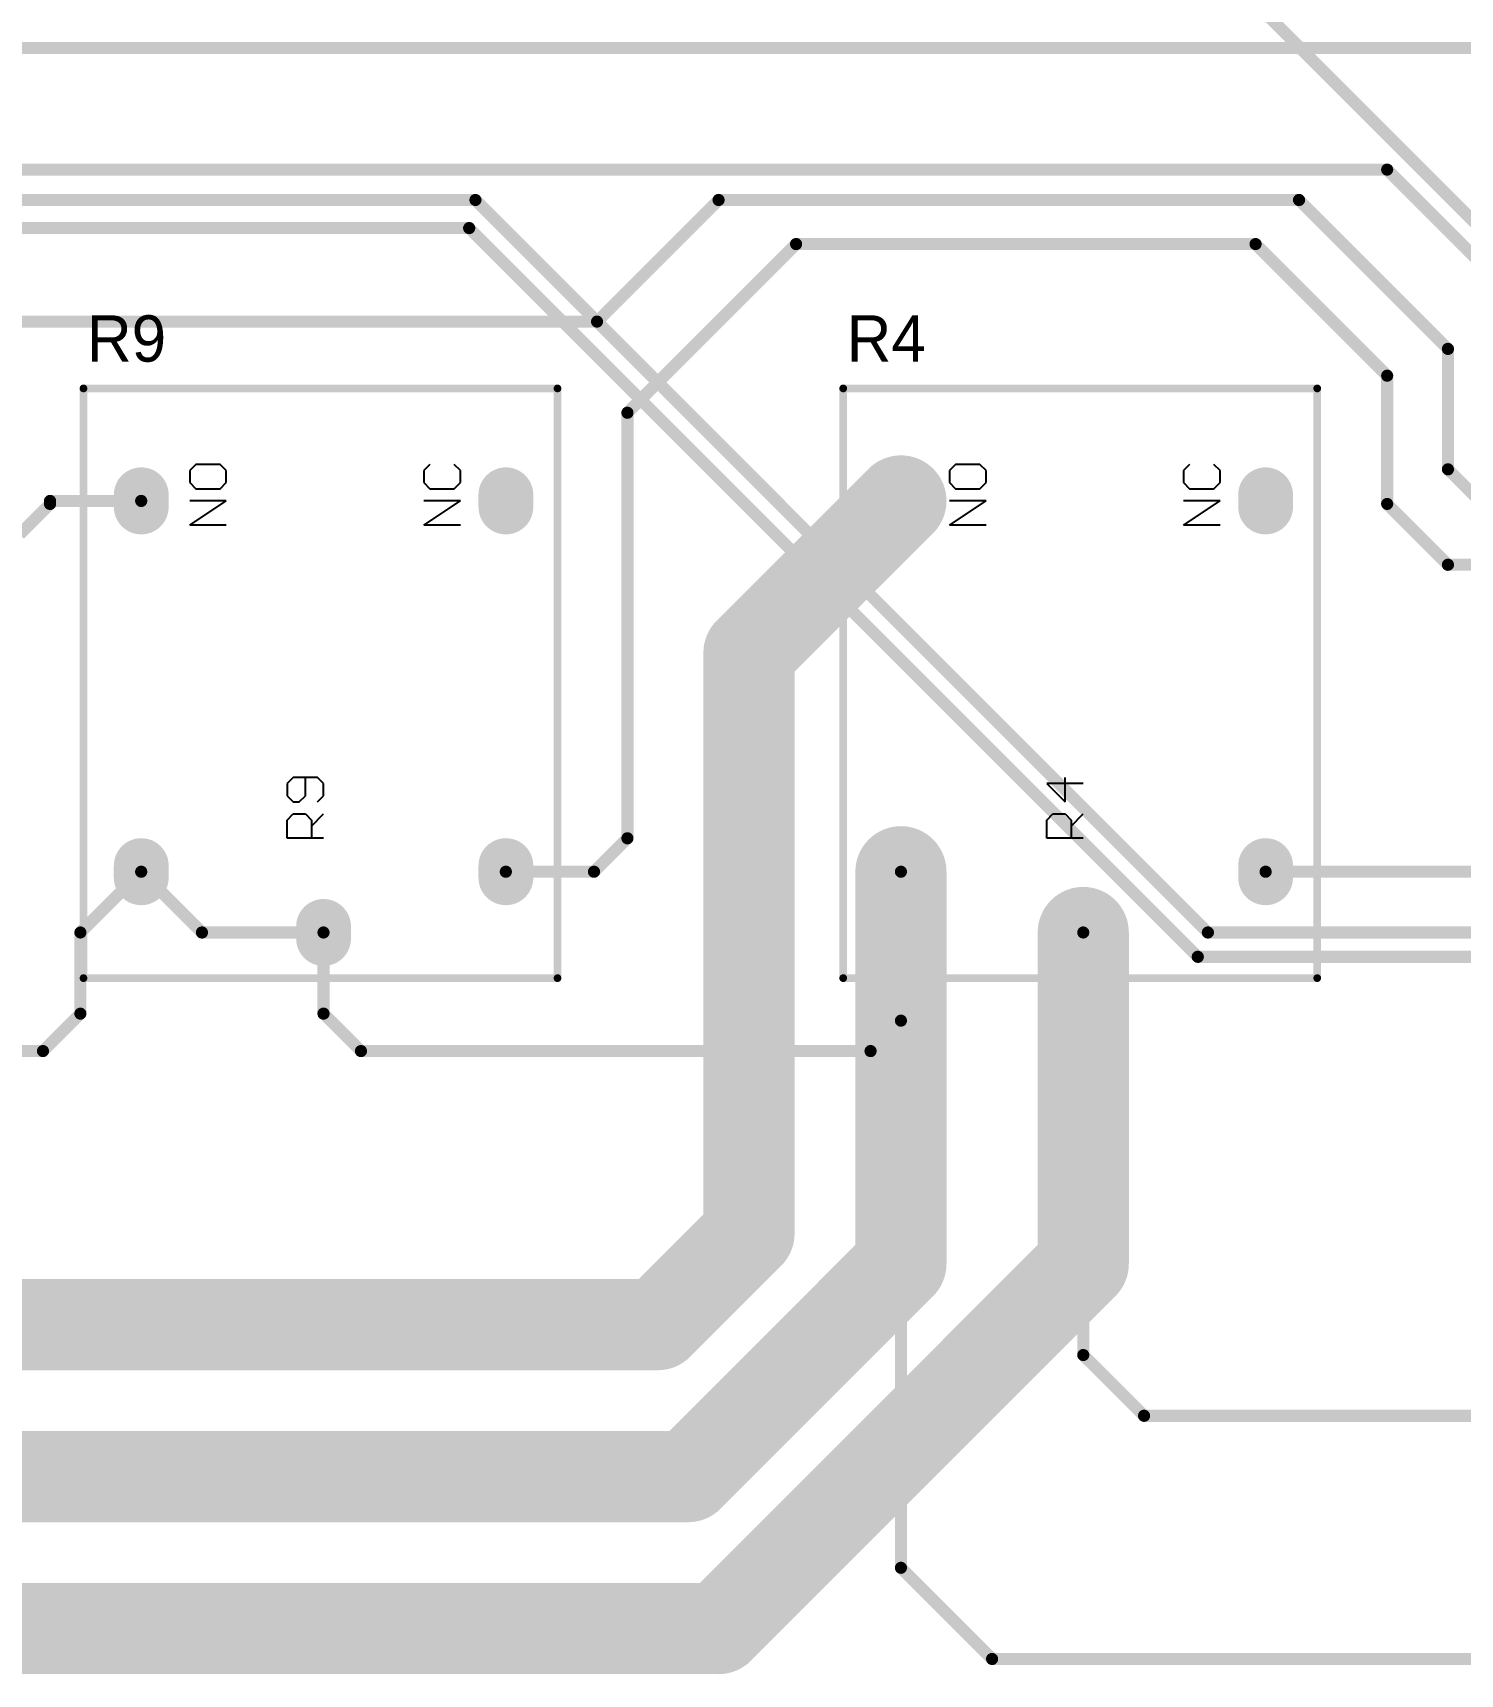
# Model space of a CAD drawing. Header units: millimetres. Extents: x 1.1 to 12.7, y 1.1 to 8.9.
# Drawn here: x 5.545 to 7.394, y 1.093 to 3.219 of the extents above; entities that cross this region are included whole.
import ezdxf

# ---------------------------------------------------------------- set-up
doc = ezdxf.new("R2010")
doc.units = ezdxf.units.MM
doc.header["$MEASUREMENT"] = 0
for name, color, linetype in [('BottomLayer', 5, 'Continuous'), ('BottomSolder', 6, 'Continuous'), ('Mechanical29', 56, 'Continuous'), ('MultiLayer', 9, 'Continuous'), ('PadHoleLayer', 156, 'Continuous'), ('TopLayer', 1, 'Continuous'), ('TopOverlay', 2, 'Continuous'), ('TopSolder', 216, 'Continuous')]:
    doc.layers.add(name, color=color, linetype=linetype)

# ---------------------------------------------------------------- blocks, each defined once
blk = doc.blocks.new('RELAYARP03F_20')
at = {"layer": 'BottomLayer', "const_width": 0.063}
for points in [[(-0.2323, 0.2362), (-0.248, 0.2362)], [(0.248, 0.2362), (0.2323, 0.2362)], [(-0.311, 0), (-0.3268, 0)], [(-0.2323, -0.2362), (-0.248, -0.2362)], [(0.248, -0.2362), (0.2323, -0.2362)]]:
    blk.add_lwpolyline(points, dxfattribs=at)
at = {"layer": 'BottomLayer', "const_width": 0.0315}
for points in [[(-0.2638, 0.2362, 1), (-0.2323, 0.2362, 1)], [(-0.248, 0.2362, 1), (-0.2165, 0.2362, 1)], [(0.2165, 0.2362, 1), (0.248, 0.2362, 1)], [(0.2323, 0.2362, 1), (0.2638, 0.2362, 1)], [(-0.3425, 0, 1), (-0.311, 0, 1)], [(-0.3268, 0, 1), (-0.2953, 0, 1)], [(-0.2638, -0.2362, 1), (-0.2323, -0.2362, 1)], [(-0.248, -0.2362, 1), (-0.2165, -0.2362, 1)], [(0.2165, -0.2362, 1), (0.248, -0.2362, 1)], [(0.2323, -0.2362, 1), (0.2638, -0.2362, 1)]]:
    blk.add_lwpolyline(points, format="xyb", close=True, dxfattribs=at)
at = {"layer": 'BottomSolder', "const_width": 0.071}
for points in [[(-0.2323, 0.2362), (-0.248, 0.2362)], [(0.248, 0.2362), (0.2323, 0.2362)], [(-0.311, 0), (-0.3268, 0)], [(-0.2323, -0.2362), (-0.248, -0.2362)], [(0.248, -0.2362), (0.2323, -0.2362)]]:
    blk.add_lwpolyline(points, dxfattribs=at)
at = {"layer": 'BottomSolder', "const_width": 0.0355}
for points in [[(-0.2658, 0.2362, 1), (-0.2303, 0.2362, 1)], [(-0.25, 0.2362, 1), (-0.2145, 0.2362, 1)], [(0.2145, 0.2362, 1), (0.25, 0.2362, 1)], [(0.2303, 0.2362, 1), (0.2658, 0.2362, 1)], [(-0.3445, 0, 1), (-0.309, 0, 1)], [(-0.3288, 0, 1), (-0.2933, 0, 1)], [(-0.2658, -0.2362, 1), (-0.2303, -0.2362, 1)], [(-0.25, -0.2362, 1), (-0.2145, -0.2362, 1)], [(0.2145, -0.2362, 1), (0.25, -0.2362, 1)], [(0.2303, -0.2362, 1), (0.2658, -0.2362, 1)]]:
    blk.add_lwpolyline(points, format="xyb", close=True, dxfattribs=at)
at = {"layer": 'Mechanical29'}
for p, q in [((0.2087, 0.126), (0.2087, 0.1732)), ((0.2087, 0.1732), (0.2401, 0.126)), ((0.2401, 0.126), (0.2401, 0.1732)), ((0.2638, 0.1732), (0.2559, 0.1653)), ((0.2795, 0.1732), (0.2638, 0.1732)), ((0.2874, 0.1653), (0.2795, 0.1732)), ((0.2559, 0.1653), (0.2559, 0.1339)), ((0.2874, 0.1339), (0.2874, 0.1653)), ((0.2559, 0.1339), (0.2638, 0.126)), ((0.2795, 0.126), (0.2874, 0.1339)), ((0.2638, 0.126), (0.2795, 0.126)), ((-0.1969, 0), (-0.1969, 0.0472)), ((-0.1969, 0.0472), (-0.1732, 0.0472)), ((-0.1732, 0.0472), (-0.1654, 0.0394)), ((-0.1418, 0.0472), (-0.1496, 0.0394)), ((-0.126, 0.0472), (-0.1418, 0.0472)), ((-0.1181, 0.0394), (-0.126, 0.0472)), ((-0.1654, 0.0236), (-0.1732, 0.0157)), ((-0.1654, 0.0394), (-0.1654, 0.0236)), ((-0.1496, 0.0394), (-0.1496, 0.0315)), ((-0.1496, 0.0315), (-0.1418, 0.0236)), ((-0.1418, 0.0236), (-0.1181, 0.0236)), ((-0.1181, 0.0079), (-0.1181, 0.0394)), ((-0.1732, 0.0157), (-0.1969, 0.0157)), ((-0.1811, 0.0157), (-0.1654, 0)), ((-0.1496, 0.0079), (-0.1418, 0)), ((-0.1418, 0), (-0.126, 0)), ((-0.126, 0), (-0.1181, 0.0079)), ((0.2087, -0.1772), (0.2087, -0.1299)), ((0.2087, -0.1299), (0.2401, -0.1772)), ((0.2401, -0.1772), (0.2401, -0.1299)), ((0.2638, -0.1299), (0.2559, -0.1378)), ((0.2559, -0.1378), (0.2559, -0.1693)), ((0.2795, -0.1299), (0.2638, -0.1299)), ((0.2874, -0.1378), (0.2795, -0.1299)), ((0.2559, -0.1693), (0.2638, -0.1772)), ((0.2795, -0.1772), (0.2874, -0.1693)), ((0.2638, -0.1772), (0.2795, -0.1772))]:
    blk.add_line(p, q, dxfattribs=at)
at = {"layer": 'Mechanical29', "const_width": 0.01}
for points in [[(-0.378, 0.311), (0.3858, 0.311)], [(-0.378, 0.311), (-0.378, -0.3031)], [(0.3858, 0.311), (0.3858, -0.3031)], [(-0.378, -0.3031), (0.3858, -0.3031)]]:
    blk.add_lwpolyline(points, dxfattribs=at)
at = {"layer": 'Mechanical29', "const_width": 0.005}
for points in [[(-0.3805, 0.311, 1), (-0.3755, 0.311, 1)], [(-0.3805, 0.311, 1), (-0.3755, 0.311, 1)], [(0.3833, 0.311, 1), (0.3883, 0.311, 1)], [(0.3833, 0.311, 1), (0.3883, 0.311, 1)], [(-0.3805, -0.3031, 1), (-0.3755, -0.3031, 1)], [(-0.3805, -0.3031, 1), (-0.3755, -0.3031, 1)], [(0.3833, -0.3031, 1), (0.3883, -0.3031, 1)], [(0.3833, -0.3031, 1), (0.3883, -0.3031, 1)]]:
    blk.add_lwpolyline(points, format="xyb", close=True, dxfattribs=at)
at = {"layer": 'MultiLayer', "const_width": 0.063}
for points in [[(-0.2323, 0.2362), (-0.248, 0.2362)], [(0.248, 0.2362), (0.2323, 0.2362)], [(-0.311, 0), (-0.3268, 0)], [(-0.2323, -0.2362), (-0.248, -0.2362)], [(0.248, -0.2362), (0.2323, -0.2362)]]:
    blk.add_lwpolyline(points, dxfattribs=at)
at = {"layer": 'MultiLayer', "const_width": 0.0315}
for points in [[(-0.2638, 0.2362, 1), (-0.2323, 0.2362, 1)], [(-0.248, 0.2362, 1), (-0.2165, 0.2362, 1)], [(0.2165, 0.2362, 1), (0.248, 0.2362, 1)], [(0.2323, 0.2362, 1), (0.2638, 0.2362, 1)], [(-0.3425, 0, 1), (-0.311, 0, 1)], [(-0.3268, 0, 1), (-0.2953, 0, 1)], [(-0.2638, -0.2362, 1), (-0.2323, -0.2362, 1)], [(-0.248, -0.2362, 1), (-0.2165, -0.2362, 1)], [(0.2165, -0.2362, 1), (0.248, -0.2362, 1)], [(0.2323, -0.2362, 1), (0.2638, -0.2362, 1)]]:
    blk.add_lwpolyline(points, format="xyb", close=True, dxfattribs=at)
at = {"layer": 'PadHoleLayer', "const_width": 0.0295}
for points in [[(-0.2549, 0.2362, 1), (-0.2254, 0.2362, 1)], [(0.2254, 0.2362, 1), (0.2549, 0.2362, 1)], [(-0.3337, 0, 1), (-0.3041, 0, 1)], [(-0.2549, -0.2362, 1), (-0.2254, -0.2362, 1)], [(0.2254, -0.2362, 1), (0.2549, -0.2362, 1)]]:
    blk.add_lwpolyline(points, format="xyb", close=True, dxfattribs=at)
at = {"layer": 'TopLayer', "const_width": 0.063}
for points in [[(-0.2323, 0.2362), (-0.248, 0.2362)], [(0.248, 0.2362), (0.2323, 0.2362)], [(-0.311, 0), (-0.3268, 0)], [(-0.2323, -0.2362), (-0.248, -0.2362)], [(0.248, -0.2362), (0.2323, -0.2362)]]:
    blk.add_lwpolyline(points, dxfattribs=at)
at = {"layer": 'TopLayer', "const_width": 0.0315}
for points in [[(-0.2638, 0.2362, 1), (-0.2323, 0.2362, 1)], [(-0.248, 0.2362, 1), (-0.2165, 0.2362, 1)], [(0.2165, 0.2362, 1), (0.248, 0.2362, 1)], [(0.2323, 0.2362, 1), (0.2638, 0.2362, 1)], [(-0.3425, 0, 1), (-0.311, 0, 1)], [(-0.3268, 0, 1), (-0.2953, 0, 1)], [(-0.2638, -0.2362, 1), (-0.2323, -0.2362, 1)], [(-0.248, -0.2362, 1), (-0.2165, -0.2362, 1)], [(0.2165, -0.2362, 1), (0.248, -0.2362, 1)], [(0.2323, -0.2362, 1), (0.2638, -0.2362, 1)]]:
    blk.add_lwpolyline(points, format="xyb", close=True, dxfattribs=at)
at = {"layer": 'TopOverlay'}
for p, q in [((0.2087, 0.126), (0.2087, 0.1732)), ((0.2087, 0.1732), (0.2401, 0.126)), ((0.2401, 0.126), (0.2401, 0.1732)), ((0.2638, 0.1732), (0.2559, 0.1653)), ((0.2795, 0.1732), (0.2638, 0.1732)), ((0.2874, 0.1653), (0.2795, 0.1732)), ((0.2559, 0.1653), (0.2559, 0.1339)), ((0.2874, 0.1339), (0.2874, 0.1653)), ((0.2559, 0.1339), (0.2638, 0.126)), ((0.2795, 0.126), (0.2874, 0.1339)), ((0.2638, 0.126), (0.2795, 0.126)), ((0.2087, -0.1772), (0.2087, -0.1299)), ((0.2087, -0.1299), (0.2401, -0.1772)), ((0.2401, -0.1772), (0.2401, -0.1299)), ((0.2638, -0.1299), (0.2559, -0.1378)), ((0.2559, -0.1378), (0.2559, -0.1693)), ((0.2795, -0.1299), (0.2638, -0.1299)), ((0.2874, -0.1378), (0.2795, -0.1299)), ((0.2559, -0.1693), (0.2638, -0.1772)), ((0.2795, -0.1772), (0.2874, -0.1693)), ((0.2638, -0.1772), (0.2795, -0.1772))]:
    blk.add_line(p, q, dxfattribs=at)
at = {"layer": 'TopOverlay', "const_width": 0.01}
for points in [[(-0.378, 0.311), (-0.378, -0.3031)], [(-0.378, 0.311), (0.3858, 0.311)], [(0.3858, 0.311), (0.3858, -0.3031)], [(-0.378, -0.3031), (0.3858, -0.3031)]]:
    blk.add_lwpolyline(points, dxfattribs=at)
at = {"layer": 'TopOverlay', "const_width": 0.005}
for points in [[(-0.3805, 0.311, 1), (-0.3755, 0.311, 1)], [(-0.3805, 0.311, 1), (-0.3755, 0.311, 1)], [(0.3833, 0.311, 1), (0.3883, 0.311, 1)], [(0.3833, 0.311, 1), (0.3883, 0.311, 1)], [(-0.3805, -0.3031, 1), (-0.3755, -0.3031, 1)], [(-0.3805, -0.3031, 1), (-0.3755, -0.3031, 1)], [(0.3833, -0.3031, 1), (0.3883, -0.3031, 1)], [(0.3833, -0.3031, 1), (0.3883, -0.3031, 1)]]:
    blk.add_lwpolyline(points, format="xyb", close=True, dxfattribs=at)
at = {"layer": 'TopSolder', "const_width": 0.071}
for points in [[(-0.2323, 0.2362), (-0.248, 0.2362)], [(0.248, 0.2362), (0.2323, 0.2362)], [(-0.311, 0), (-0.3268, 0)], [(-0.2323, -0.2362), (-0.248, -0.2362)], [(0.248, -0.2362), (0.2323, -0.2362)]]:
    blk.add_lwpolyline(points, dxfattribs=at)
at = {"layer": 'TopSolder', "const_width": 0.0355}
for points in [[(-0.2658, 0.2362, 1), (-0.2303, 0.2362, 1)], [(-0.25, 0.2362, 1), (-0.2145, 0.2362, 1)], [(0.2145, 0.2362, 1), (0.25, 0.2362, 1)], [(0.2303, 0.2362, 1), (0.2658, 0.2362, 1)], [(-0.3445, 0, 1), (-0.309, 0, 1)], [(-0.3288, 0, 1), (-0.2933, 0, 1)], [(-0.2658, -0.2362, 1), (-0.2303, -0.2362, 1)], [(-0.25, -0.2362, 1), (-0.2145, -0.2362, 1)], [(0.2145, -0.2362, 1), (0.25, -0.2362, 1)], [(0.2303, -0.2362, 1), (0.2658, -0.2362, 1)]]:
    blk.add_lwpolyline(points, format="xyb", close=True, dxfattribs=at)
blk = doc.blocks.new('RELAYARP03F_25')
at = {"layer": 'BottomLayer', "const_width": 0.063}
for points in [[(-0.2323, 0.2362), (-0.248, 0.2362)], [(0.248, 0.2362), (0.2323, 0.2362)], [(-0.311, 0), (-0.3268, 0)], [(-0.2323, -0.2362), (-0.248, -0.2362)], [(0.248, -0.2362), (0.2323, -0.2362)]]:
    blk.add_lwpolyline(points, dxfattribs=at)
at = {"layer": 'BottomLayer', "const_width": 0.0315}
for points in [[(-0.2638, 0.2362, 1), (-0.2323, 0.2362, 1)], [(-0.248, 0.2362, 1), (-0.2165, 0.2362, 1)], [(0.2165, 0.2362, 1), (0.248, 0.2362, 1)], [(0.2323, 0.2362, 1), (0.2638, 0.2362, 1)], [(-0.3425, 0, 1), (-0.311, 0, 1)], [(-0.3268, 0, 1), (-0.2953, 0, 1)], [(-0.2638, -0.2362, 1), (-0.2323, -0.2362, 1)], [(-0.248, -0.2362, 1), (-0.2165, -0.2362, 1)], [(0.2165, -0.2362, 1), (0.248, -0.2362, 1)], [(0.2323, -0.2362, 1), (0.2638, -0.2362, 1)]]:
    blk.add_lwpolyline(points, format="xyb", close=True, dxfattribs=at)
at = {"layer": 'BottomSolder', "const_width": 0.071}
for points in [[(-0.2323, 0.2362), (-0.248, 0.2362)], [(0.248, 0.2362), (0.2323, 0.2362)], [(-0.311, 0), (-0.3268, 0)], [(-0.2323, -0.2362), (-0.248, -0.2362)], [(0.248, -0.2362), (0.2323, -0.2362)]]:
    blk.add_lwpolyline(points, dxfattribs=at)
at = {"layer": 'BottomSolder', "const_width": 0.0355}
for points in [[(-0.2658, 0.2362, 1), (-0.2303, 0.2362, 1)], [(-0.25, 0.2362, 1), (-0.2145, 0.2362, 1)], [(0.2145, 0.2362, 1), (0.25, 0.2362, 1)], [(0.2303, 0.2362, 1), (0.2658, 0.2362, 1)], [(-0.3445, 0, 1), (-0.309, 0, 1)], [(-0.3288, 0, 1), (-0.2933, 0, 1)], [(-0.2658, -0.2362, 1), (-0.2303, -0.2362, 1)], [(-0.25, -0.2362, 1), (-0.2145, -0.2362, 1)], [(0.2145, -0.2362, 1), (0.25, -0.2362, 1)], [(0.2303, -0.2362, 1), (0.2658, -0.2362, 1)]]:
    blk.add_lwpolyline(points, format="xyb", close=True, dxfattribs=at)
at = {"layer": 'Mechanical29'}
for p, q in [((0.2087, 0.126), (0.2087, 0.1732)), ((0.2087, 0.1732), (0.2401, 0.126)), ((0.2401, 0.126), (0.2401, 0.1732)), ((0.2638, 0.1732), (0.2559, 0.1653)), ((0.2795, 0.1732), (0.2638, 0.1732)), ((0.2874, 0.1653), (0.2795, 0.1732)), ((0.2559, 0.1653), (0.2559, 0.1339)), ((0.2874, 0.1339), (0.2874, 0.1653)), ((0.2559, 0.1339), (0.2638, 0.126)), ((0.2795, 0.126), (0.2874, 0.1339)), ((0.2638, 0.126), (0.2795, 0.126)), ((-0.1969, 0), (-0.1969, 0.0472)), ((-0.1969, 0.0472), (-0.1732, 0.0472)), ((-0.1732, 0.0472), (-0.1654, 0.0394)), ((-0.126, 0.0472), (-0.1496, 0.0236)), ((-0.126, 0), (-0.126, 0.0472)), ((-0.1654, 0.0236), (-0.1732, 0.0157)), ((-0.1654, 0.0394), (-0.1654, 0.0236)), ((-0.1496, 0.0236), (-0.1181, 0.0236)), ((-0.1732, 0.0157), (-0.1969, 0.0157)), ((-0.1811, 0.0157), (-0.1654, 0)), ((0.2087, -0.1772), (0.2087, -0.1299)), ((0.2087, -0.1299), (0.2401, -0.1772)), ((0.2401, -0.1772), (0.2401, -0.1299)), ((0.2638, -0.1299), (0.2559, -0.1378)), ((0.2559, -0.1378), (0.2559, -0.1693)), ((0.2795, -0.1299), (0.2638, -0.1299)), ((0.2874, -0.1378), (0.2795, -0.1299)), ((0.2559, -0.1693), (0.2638, -0.1772)), ((0.2795, -0.1772), (0.2874, -0.1693)), ((0.2638, -0.1772), (0.2795, -0.1772))]:
    blk.add_line(p, q, dxfattribs=at)
at = {"layer": 'Mechanical29', "const_width": 0.01}
for points in [[(-0.378, 0.311), (0.3858, 0.311)], [(-0.378, 0.311), (-0.378, -0.3031)], [(0.3858, 0.311), (0.3858, -0.3031)], [(-0.378, -0.3031), (0.3858, -0.3031)]]:
    blk.add_lwpolyline(points, dxfattribs=at)
at = {"layer": 'Mechanical29', "const_width": 0.005}
for points in [[(-0.3805, 0.311, 1), (-0.3755, 0.311, 1)], [(-0.3805, 0.311, 1), (-0.3755, 0.311, 1)], [(0.3833, 0.311, 1), (0.3883, 0.311, 1)], [(0.3833, 0.311, 1), (0.3883, 0.311, 1)], [(-0.3805, -0.3031, 1), (-0.3755, -0.3031, 1)], [(-0.3805, -0.3031, 1), (-0.3755, -0.3031, 1)], [(0.3833, -0.3031, 1), (0.3883, -0.3031, 1)], [(0.3833, -0.3031, 1), (0.3883, -0.3031, 1)]]:
    blk.add_lwpolyline(points, format="xyb", close=True, dxfattribs=at)
at = {"layer": 'MultiLayer', "const_width": 0.063}
for points in [[(-0.2323, 0.2362), (-0.248, 0.2362)], [(0.248, 0.2362), (0.2323, 0.2362)], [(-0.311, 0), (-0.3268, 0)], [(-0.2323, -0.2362), (-0.248, -0.2362)], [(0.248, -0.2362), (0.2323, -0.2362)]]:
    blk.add_lwpolyline(points, dxfattribs=at)
at = {"layer": 'MultiLayer', "const_width": 0.0315}
for points in [[(-0.2638, 0.2362, 1), (-0.2323, 0.2362, 1)], [(-0.248, 0.2362, 1), (-0.2165, 0.2362, 1)], [(0.2165, 0.2362, 1), (0.248, 0.2362, 1)], [(0.2323, 0.2362, 1), (0.2638, 0.2362, 1)], [(-0.3425, 0, 1), (-0.311, 0, 1)], [(-0.3268, 0, 1), (-0.2953, 0, 1)], [(-0.2638, -0.2362, 1), (-0.2323, -0.2362, 1)], [(-0.248, -0.2362, 1), (-0.2165, -0.2362, 1)], [(0.2165, -0.2362, 1), (0.248, -0.2362, 1)], [(0.2323, -0.2362, 1), (0.2638, -0.2362, 1)]]:
    blk.add_lwpolyline(points, format="xyb", close=True, dxfattribs=at)
at = {"layer": 'PadHoleLayer', "const_width": 0.0295}
for points in [[(-0.2549, 0.2362, 1), (-0.2254, 0.2362, 1)], [(0.2254, 0.2362, 1), (0.2549, 0.2362, 1)], [(-0.3337, 0, 1), (-0.3041, 0, 1)], [(-0.2549, -0.2362, 1), (-0.2254, -0.2362, 1)], [(0.2254, -0.2362, 1), (0.2549, -0.2362, 1)]]:
    blk.add_lwpolyline(points, format="xyb", close=True, dxfattribs=at)
at = {"layer": 'TopLayer', "const_width": 0.063}
for points in [[(-0.2323, 0.2362), (-0.248, 0.2362)], [(0.248, 0.2362), (0.2323, 0.2362)], [(-0.311, 0), (-0.3268, 0)], [(-0.2323, -0.2362), (-0.248, -0.2362)], [(0.248, -0.2362), (0.2323, -0.2362)]]:
    blk.add_lwpolyline(points, dxfattribs=at)
at = {"layer": 'TopLayer', "const_width": 0.0315}
for points in [[(-0.2638, 0.2362, 1), (-0.2323, 0.2362, 1)], [(-0.248, 0.2362, 1), (-0.2165, 0.2362, 1)], [(0.2165, 0.2362, 1), (0.248, 0.2362, 1)], [(0.2323, 0.2362, 1), (0.2638, 0.2362, 1)], [(-0.3425, 0, 1), (-0.311, 0, 1)], [(-0.3268, 0, 1), (-0.2953, 0, 1)], [(-0.2638, -0.2362, 1), (-0.2323, -0.2362, 1)], [(-0.248, -0.2362, 1), (-0.2165, -0.2362, 1)], [(0.2165, -0.2362, 1), (0.248, -0.2362, 1)], [(0.2323, -0.2362, 1), (0.2638, -0.2362, 1)]]:
    blk.add_lwpolyline(points, format="xyb", close=True, dxfattribs=at)
at = {"layer": 'TopOverlay'}
for p, q in [((0.2087, 0.126), (0.2087, 0.1732)), ((0.2087, 0.1732), (0.2401, 0.126)), ((0.2401, 0.126), (0.2401, 0.1732)), ((0.2638, 0.1732), (0.2559, 0.1653)), ((0.2795, 0.1732), (0.2638, 0.1732)), ((0.2874, 0.1653), (0.2795, 0.1732)), ((0.2559, 0.1653), (0.2559, 0.1339)), ((0.2874, 0.1339), (0.2874, 0.1653)), ((0.2559, 0.1339), (0.2638, 0.126)), ((0.2795, 0.126), (0.2874, 0.1339)), ((0.2638, 0.126), (0.2795, 0.126)), ((0.2087, -0.1772), (0.2087, -0.1299)), ((0.2087, -0.1299), (0.2401, -0.1772)), ((0.2401, -0.1772), (0.2401, -0.1299)), ((0.2638, -0.1299), (0.2559, -0.1378)), ((0.2559, -0.1378), (0.2559, -0.1693)), ((0.2795, -0.1299), (0.2638, -0.1299)), ((0.2874, -0.1378), (0.2795, -0.1299)), ((0.2559, -0.1693), (0.2638, -0.1772)), ((0.2795, -0.1772), (0.2874, -0.1693)), ((0.2638, -0.1772), (0.2795, -0.1772))]:
    blk.add_line(p, q, dxfattribs=at)
at = {"layer": 'TopOverlay', "const_width": 0.01}
for points in [[(-0.378, 0.311), (-0.378, -0.3031)], [(-0.378, 0.311), (0.3858, 0.311)], [(0.3858, 0.311), (0.3858, -0.3031)], [(-0.378, -0.3031), (0.3858, -0.3031)]]:
    blk.add_lwpolyline(points, dxfattribs=at)
at = {"layer": 'TopOverlay', "const_width": 0.005}
for points in [[(-0.3805, 0.311, 1), (-0.3755, 0.311, 1)], [(-0.3805, 0.311, 1), (-0.3755, 0.311, 1)], [(0.3833, 0.311, 1), (0.3883, 0.311, 1)], [(0.3833, 0.311, 1), (0.3883, 0.311, 1)], [(-0.3805, -0.3031, 1), (-0.3755, -0.3031, 1)], [(-0.3805, -0.3031, 1), (-0.3755, -0.3031, 1)], [(0.3833, -0.3031, 1), (0.3883, -0.3031, 1)], [(0.3833, -0.3031, 1), (0.3883, -0.3031, 1)]]:
    blk.add_lwpolyline(points, format="xyb", close=True, dxfattribs=at)
at = {"layer": 'TopSolder', "const_width": 0.071}
for points in [[(-0.2323, 0.2362), (-0.248, 0.2362)], [(0.248, 0.2362), (0.2323, 0.2362)], [(-0.311, 0), (-0.3268, 0)], [(-0.2323, -0.2362), (-0.248, -0.2362)], [(0.248, -0.2362), (0.2323, -0.2362)]]:
    blk.add_lwpolyline(points, dxfattribs=at)
at = {"layer": 'TopSolder', "const_width": 0.0355}
for points in [[(-0.2658, 0.2362, 1), (-0.2303, 0.2362, 1)], [(-0.25, 0.2362, 1), (-0.2145, 0.2362, 1)], [(0.2145, 0.2362, 1), (0.25, 0.2362, 1)], [(0.2303, 0.2362, 1), (0.2658, 0.2362, 1)], [(-0.3445, 0, 1), (-0.309, 0, 1)], [(-0.3288, 0, 1), (-0.2933, 0, 1)], [(-0.2658, -0.2362, 1), (-0.2303, -0.2362, 1)], [(-0.25, -0.2362, 1), (-0.2145, -0.2362, 1)], [(0.2145, -0.2362, 1), (0.25, -0.2362, 1)], [(0.2303, -0.2362, 1), (0.2658, -0.2362, 1)]]:
    blk.add_lwpolyline(points, format="xyb", close=True, dxfattribs=at)

msp = doc.modelspace()

# ---------------------------------------------------------------- linework, layer by layer
at = {"layer": 'BottomLayer', "const_width": 0.0157}
for points in [[(4.8583, 3.1997), (7.7323, 3.1997)], [(4.3465, 3.0422), (7.2992, 3.0422)], [(7.4173, 2.9241), (7.2992, 3.0422)], [(2.6535, 3.0029), (6.1181, 3.0029)], [(6.1181, 3.0029), (7.0669, 2.0541)], [(2.6859, 2.9665), (6.1099, 2.9665)], [(6.1099, 2.9665), (6.1099, 2.9665)], [(6.1099, 2.9665), (7.0539, 2.0226)], [(5.6063, 2.0541), (5.685, 2.1328)], [(5.685, 2.1328), (5.7638, 2.0541)], [(6.6693, 1.9399), (6.6693, 2.1328)], [(7.1417, 2.1328), (7.8504, 2.1328)], [(5.6063, 1.949), (5.6063, 2.0541)], [(5.7638, 2.0541), (5.9213, 2.0541)], [(5.9213, 1.949), (5.9213, 2.0541)], [(6.9055, 1.5068), (6.9055, 2.0541)], [(7.0669, 2.0541), (8.0536, 2.0541)], [(7.0539, 2.0226), (8.0406, 2.0226)], [(5.5578, 1.9005), (5.6063, 1.949)], [(5.9213, 1.949), (5.9698, 1.9005)], [(6.6299, 1.9005), (6.6693, 1.9399)], [(6.6693, 1.2312), (6.6693, 1.9399)], [(5.1693, 1.9005), (5.5578, 1.9005)], [(5.9698, 1.9005), (6.6299, 1.9005)], [(6.9055, 1.5068), (6.9843, 1.4281)], [(6.9843, 1.4281), (11.2756, 1.4281)], [(6.6693, 1.2312), (6.7874, 1.1131)], [(6.7874, 1.1131), (12.5748, 1.1131)]]:
    msp.add_lwpolyline(points, dxfattribs=at)
at = {"layer": 'BottomLayer', "const_width": 0.00787}
for points in [[(7.2953, 3.0422, 1), (7.3031, 3.0422, 1)], [(7.2953, 3.0422, 1), (7.3031, 3.0422, 1)], [(6.1142, 3.0029, 1), (6.122, 3.0029, 1)], [(6.1142, 3.0029, 1), (6.122, 3.0029, 1)], [(6.106, 2.9665, 1), (6.1139, 2.9665, 1)], [(6.106, 2.9665, 1), (6.1139, 2.9665, 1)], [(6.106, 2.9665, 1), (6.1139, 2.9665, 1)], [(6.106, 2.9665, 1), (6.1139, 2.9665, 1)], [(5.6811, 2.1328, 1), (5.689, 2.1328, 1)], [(5.6811, 2.1328, 1), (5.689, 2.1328, 1)], [(6.6654, 2.1328, 1), (6.6732, 2.1328, 1)], [(7.1378, 2.1328, 1), (7.1457, 2.1328, 1)], [(5.6024, 2.0541, 1), (5.6102, 2.0541, 1)], [(5.6024, 2.0541, 1), (5.6102, 2.0541, 1)], [(5.7598, 2.0541, 1), (5.7677, 2.0541, 1)], [(5.7598, 2.0541, 1), (5.7677, 2.0541, 1)], [(5.9173, 2.0541, 1), (5.9252, 2.0541, 1)], [(5.9173, 2.0541, 1), (5.9252, 2.0541, 1)], [(6.9016, 2.0541, 1), (6.9094, 2.0541, 1)], [(7.063, 2.0541, 1), (7.0709, 2.0541, 1)], [(7.063, 2.0541, 1), (7.0709, 2.0541, 1)], [(7.0499, 2.0226, 1), (7.0578, 2.0226, 1)], [(7.0499, 2.0226, 1), (7.0578, 2.0226, 1)], [(5.6024, 1.949, 1), (5.6102, 1.949, 1)], [(5.6024, 1.949, 1), (5.6102, 1.949, 1)], [(5.9173, 1.949, 1), (5.9252, 1.949, 1)], [(5.9173, 1.949, 1), (5.9252, 1.949, 1)], [(6.6654, 1.9399, 1), (6.6732, 1.9399, 1)], [(6.6654, 1.9399, 1), (6.6732, 1.9399, 1)], [(6.6654, 1.9399, 1), (6.6732, 1.9399, 1)], [(5.5539, 1.9005, 1), (5.5617, 1.9005, 1)], [(5.5539, 1.9005, 1), (5.5617, 1.9005, 1)], [(5.9658, 1.9005, 1), (5.9737, 1.9005, 1)], [(5.9658, 1.9005, 1), (5.9737, 1.9005, 1)], [(6.626, 1.9005, 1), (6.6339, 1.9005, 1)], [(6.626, 1.9005, 1), (6.6339, 1.9005, 1)], [(6.9016, 1.5068, 1), (6.9094, 1.5068, 1)], [(6.9016, 1.5068, 1), (6.9094, 1.5068, 1)], [(6.9803, 1.4281, 1), (6.9882, 1.4281, 1)], [(6.9803, 1.4281, 1), (6.9882, 1.4281, 1)], [(6.6654, 1.2312, 1), (6.6732, 1.2312, 1)], [(6.6654, 1.2312, 1), (6.6732, 1.2312, 1)], [(6.7835, 1.1131, 1), (6.7913, 1.1131, 1)], [(6.7835, 1.1131, 1), (6.7913, 1.1131, 1)]]:
    msp.add_lwpolyline(points, format="xyb", close=True, dxfattribs=at)
at = {"layer": 'TopLayer'}
for points, const_width in [([(7.02, 3.3663), (7.4173, 2.969)], 0.0157), ([(6.2756, 2.8454), (6.4331, 3.0029)], 0.0157), ([(6.4331, 3.0029), (7.185, 3.0029)], 0.0157), ([(7.185, 3.0029), (7.378, 2.81)], 0.0157), ([(6.315, 2.7273), (6.5335, 2.9458)], 0.0157), ([(6.5335, 2.9458), (7.1287, 2.9458)], 0.0157), ([(7.1287, 2.9458), (7.2992, 2.7753)], 0.0157), ([(5.4882, 2.8454), (6.2756, 2.8454)], 0.0157), ([(7.378, 2.654), (7.378, 2.81)], 0.0157), ([(7.2992, 2.6092), (7.2992, 2.7753)], 0.0157), ([(6.315, 2.1761), (6.315, 2.7273)], 0.0157), ([(6.4724, 2.4163), (6.6693, 2.6131)], 0.1181), ([(7.378, 2.654), (7.4228, 2.6092)], 0.0157), ([(5.5276, 2.5698), (5.5669, 2.6092)], 0.0157), ([(5.5669, 2.6092), (5.5669, 2.6131)], 0.0157), ([(5.5669, 2.6131), (5.685, 2.6131)], 0.0157), ([(7.2992, 2.6092), (7.378, 2.5304)], 0.0157), ([(7.378, 2.5304), (8.5346, 2.5304)], 0.0157), ([(6.4724, 1.6643), (6.4724, 2.4163)], 0.1181), ([(6.6693, 1.6249), (6.6693, 2.1328)], 0.1181), ([(6.2717, 2.1328), (6.315, 2.1761)], 0.0157), ([(6.1575, 2.1328), (6.2717, 2.1328)], 0.0157), ([(6.9055, 1.6249), (6.9055, 2.0541)], 0.1181), ([(6.3543, 1.5462), (6.4724, 1.6643)], 0.1181), ([(6.3937, 1.3493), (6.6693, 1.6249)], 0.1181), ([(6.4331, 1.1525), (6.9055, 1.6249)], 0.1181), ([(2.8504, 1.5462), (6.3543, 1.5462)], 0.1181), ([(3.874, 1.3493), (6.3937, 1.3493)], 0.1181), ([(2.6142, 1.1525), (6.4331, 1.1525)], 0.1181)]:
    msp.add_lwpolyline(points, dxfattribs=dict(at, const_width=const_width))
for points, const_width in [([(6.4291, 3.0029, 1), (6.437, 3.0029, 1)], 0.00787), ([(6.4291, 3.0029, 1), (6.437, 3.0029, 1)], 0.00787), ([(7.1811, 3.0029, 1), (7.189, 3.0029, 1)], 0.00787), ([(7.1811, 3.0029, 1), (7.189, 3.0029, 1)], 0.00787), ([(6.5295, 2.9458, 1), (6.5374, 2.9458, 1)], 0.00787), ([(6.5295, 2.9458, 1), (6.5374, 2.9458, 1)], 0.00787), ([(7.1248, 2.9458, 1), (7.1326, 2.9458, 1)], 0.00787), ([(7.1248, 2.9458, 1), (7.1326, 2.9458, 1)], 0.00787), ([(6.2717, 2.8454, 1), (6.2795, 2.8454, 1)], 0.00787), ([(6.2717, 2.8454, 1), (6.2795, 2.8454, 1)], 0.00787), ([(7.374, 2.81, 1), (7.3819, 2.81, 1)], 0.00787), ([(7.374, 2.81, 1), (7.3819, 2.81, 1)], 0.00787), ([(7.2953, 2.7753, 1), (7.3031, 2.7753, 1)], 0.00787), ([(7.2953, 2.7753, 1), (7.3031, 2.7753, 1)], 0.00787), ([(6.311, 2.7273, 1), (6.3189, 2.7273, 1)], 0.00787), ([(6.311, 2.7273, 1), (6.3189, 2.7273, 1)], 0.00787), ([(6.6398, 2.6131, 1), (6.6988, 2.6131, 1)], 0.0591), ([(7.374, 2.654, 1), (7.3819, 2.654, 1)], 0.00787), ([(7.374, 2.654, 1), (7.3819, 2.654, 1)], 0.00787), ([(5.563, 2.6131, 1), (5.5709, 2.6131, 1)], 0.00787), ([(5.563, 2.6131, 1), (5.5709, 2.6131, 1)], 0.00787), ([(5.563, 2.6092, 1), (5.5709, 2.6092, 1)], 0.00787), ([(5.563, 2.6092, 1), (5.5709, 2.6092, 1)], 0.00787), ([(5.6811, 2.6131, 1), (5.689, 2.6131, 1)], 0.00787), ([(7.2953, 2.6092, 1), (7.3031, 2.6092, 1)], 0.00787), ([(7.2953, 2.6092, 1), (7.3031, 2.6092, 1)], 0.00787), ([(7.374, 2.5304, 1), (7.3819, 2.5304, 1)], 0.00787), ([(7.374, 2.5304, 1), (7.3819, 2.5304, 1)], 0.00787), ([(6.4429, 2.4163, 1), (6.502, 2.4163, 1)], 0.0591), ([(6.4429, 2.4163, 1), (6.502, 2.4163, 1)], 0.0591), ([(6.6398, 2.1328, 1), (6.6988, 2.1328, 1)], 0.0591), ([(6.311, 2.1761, 1), (6.3189, 2.1761, 1)], 0.00787), ([(6.311, 2.1761, 1), (6.3189, 2.1761, 1)], 0.00787), ([(6.1535, 2.1328, 1), (6.1614, 2.1328, 1)], 0.00787), ([(6.2677, 2.1328, 1), (6.2756, 2.1328, 1)], 0.00787), ([(6.2677, 2.1328, 1), (6.2756, 2.1328, 1)], 0.00787), ([(6.876, 2.0541, 1), (6.935, 2.0541, 1)], 0.0591), ([(6.4429, 1.6643, 1), (6.502, 1.6643, 1)], 0.0591), ([(6.4429, 1.6643, 1), (6.502, 1.6643, 1)], 0.0591), ([(6.6398, 1.6249, 1), (6.6988, 1.6249, 1)], 0.0591), ([(6.6398, 1.6249, 1), (6.6988, 1.6249, 1)], 0.0591), ([(6.876, 1.6249, 1), (6.935, 1.6249, 1)], 0.0591), ([(6.876, 1.6249, 1), (6.935, 1.6249, 1)], 0.0591), ([(6.3248, 1.5462, 1), (6.3839, 1.5462, 1)], 0.0591), ([(6.3248, 1.5462, 1), (6.3839, 1.5462, 1)], 0.0591), ([(6.3642, 1.3493, 1), (6.4232, 1.3493, 1)], 0.0591), ([(6.3642, 1.3493, 1), (6.4232, 1.3493, 1)], 0.0591), ([(6.4035, 1.1525, 1), (6.4626, 1.1525, 1)], 0.0591), ([(6.4035, 1.1525, 1), (6.4626, 1.1525, 1)], 0.0591)]:
    msp.add_lwpolyline(points, format="xyb", close=True, dxfattribs=dict(at, const_width=const_width))

# ---------------------------------------------------------------- block references
at = {"rotation": 90}
for name, p in [('RELAYARP03F_20', (5.9213, 2.373)), ('RELAYARP03F_25', (6.9055, 2.373))]:
    msp.add_blockref(name, p, dxfattribs=at)

# ---------------------------------------------------------------- texts
at = {"layer": 'TopOverlay'}
for s, p in [('R9', (5.6148, 2.7935)), ('R4', (6.599, 2.7935))]:
    msp.add_text(s, height=0.06, dxfattribs=at).set_placement(p)

doc.saveas('drawing.dxf')
